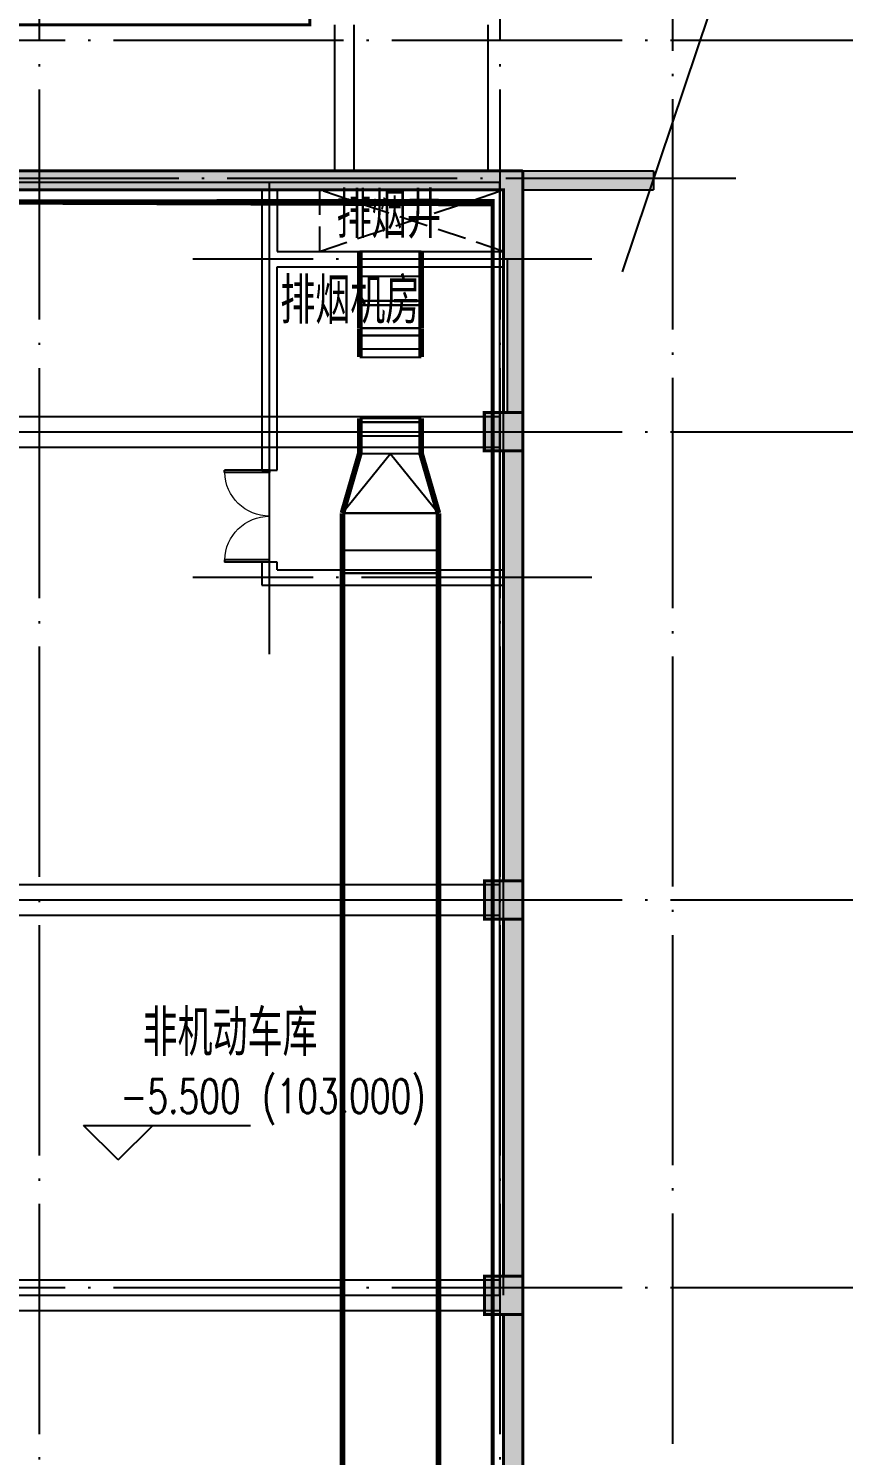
# Model space of a CAD drawing. Extents: x 290727 to 13733020, y 1731457 to 3643100.
# Drawn here: x 711922 to 722540, y 2156142 to 2174733 of the extents above; entities that cross this region are included whole.
import ezdxf

# ---------------------------------------------------------------- set-up
doc = ezdxf.new("R2010")
doc.units = 0
doc.header["$LTSCALE"] = 10
doc.header["$PDSIZE"] = 0.5
for name, pattern in [('DASH', [0.35, 0.25, -0.1]), ('DASHED', [0.75, 0.5, -0.25]), ('DOTE', [2.4200000000000004, 2, -0.2, 0.02, -0.2])]:
    doc.linetypes.add(name, pattern=pattern)
doc.layers.get('0').update_dxf_attribs({"linetype": 'CONTINUOUS'})
for name, color, linetype, true_color in [('1106', 7, 'CONTINUOUS', 0x89bf5f), ('2106', 7, 'CONTINUOUS', 0x64cfcf), ('2206', 7, 'CONTINUOUS', 0x3474d4)]:
    doc.layers.add(name, color=color, linetype=linetype, true_color=true_color)
for name, color, linetype in [('BEAM_DASH', 144, 'DASHED'), ('COLU', 2, 'CONTINUOUS'), ('COLUMN', 9, 'CONTINUOUS'), ('DIM_ELEV', 3, 'CONTINUOUS'), ('DIM_SYMB', 3, 'CONTINUOUS'), ('DOTE', 8, 'DOTE'), ('DUCT-排烟管', 2, 'CONTINUOUS'), ('DUCT-排烟管端线', 4, 'CONTINUOUS'), ('PUB_HATCH', 8, 'CONTINUOUS'), ('PUB_TEXT', 7, 'CONTINUOUS'), ('WALL', 255, 'CONTINUOUS'), ('WINDOW', 4, 'CONTINUOUS'), ('作业图', 4, 'CONTINUOUS'), ('文字', 4, 'CONTINUOUS'), ('板顶标高填充', 7, 'CONTINUOUS'), ('防火分区示意线', 4, 'CONTINUOUS'), ('防火分区线', 7, 'CONTINUOUS'), ('风井', 211, 'CONTINUOUS')]:
    doc.layers.add(name, color=color, linetype=linetype)
doc.layers.add('DIM_MODI', color=6, linetype='CONTINUOUS', plot=False)
doc.layers.get('0').off()
doc.styles.add('_TCH_DIM', font='SIMPLEX', dxfattribs={"bigfont": 'GBCBIG'})
doc.styles.add('HNSJY', font='HNSJY-07', dxfattribs={"width": 0.8, "bigfont": 'HNSJY-HZ'})

# ---------------------------------------------------------------- blocks, each defined once
blk = doc.blocks.new('A$C55C93FC2')
at = {"layer": 'DOTE', "linetype": 'DOTE', "ltscale": 150}
for p, q in [((235384.415015288, 127235.4713699026), (235384.4150152875, 12199.99773951061)), ((227134.4150152878, 76542.35001189262), (227134.4150152875, 12199.99773951061)), ((233134.4150152878, 76542.35001189262), (233134.4150152875, 12199.99773951061)), ((10299.45606850734, 48142.35001869965), (252290.8196143163, 48142.35001869965)), ((236210.9789424765, 46342.35000239545), (211736.0960728957, 46342.35000241501)), ((10299.45606850734, 43042.35001869965), (252290.8196143163, 43042.35001869965)), ((10299.45606850734, 36942.35001869872), (252290.8196143163, 36942.35001869779)), ((10299.45606850734, 31892.35001869779), (252290.8196143163, 31892.35001869872))]:
    blk.add_line(p, q, dxfattribs=at)
blk = doc.blocks.new('A$C26CF02E8')
at = {"layer": '风井', "linetype": 'DASH', "ltscale": 150}
for p, q in [((227565.0608087298, 46264.59262731951), (225165.0610024012, 47064.5926271705)), ((225165.0610024012, 46264.5926271705), (227565.0608086167, 47064.37720472086))]:
    blk.add_line(p, q, dxfattribs=at)
at = {"layer": '风井', "linetype": 'DASH', "ltscale": 150, "flags": 128}
blk.add_lwpolyline([(227565.0608087298, 46264.59262731951), (227565.0608086167, 47064.37720472086), (225165.0610024012, 47064.5926271705), (225165.0610024012, 46264.5926271705)], close=True, dxfattribs=at)
blk = doc.blocks.new('_FZH')
blk.add_lwpolyline([(-0.5, -0.5), (0.5, -0.5), (0.5, 0.5), (-0.5, 0.5)], close=True)
at = {"layer": 'PUB_HATCH'}
blk.add_solid([(-0.5, -0.5), (0.5, -0.5), (-0.5, 0.5), (0.5, 0.5)], dxfattribs=at)
blk = doc.blocks.new('$DorLib2D$00000002')
for p, q in [((-0.5, -1e-16), (-0.5000000000000007, 0.4875)), ((-0.4750000000000007, 0.4875), (-0.5000000000000007, 0.4875)), ((-0.475, 0), (-0.4750000000000007, 0.4875)), ((0.475, 0), (0.4750000000000007, 0.4875)), ((0.4750000000000007, 0.4875), (0.5000000000000007, 0.4875)), ((0.5, -1e-16), (0.5000000000000007, 0.4875)), ((-0.5, -1e-16), (-0.475, 0)), ((0.5, -1e-16), (0.475, 0))]:
    blk.add_line(p, q)
at = {"lineweight": 13}
for centre, start, end in [((-0.4875, 0), 0, 88.53071641864632), ((0.4875, 0), 91.46928358135372, 180)]:
    blk.add_arc(centre, 0.4875, start, end, dxfattribs=at)
blk = doc.blocks.new('车库建筑作业图')
at = {"layer": 'PUB_HATCH', "linetype": 'Continuous'}
for points in [[(711712.6561304727, 2172879.787105214), (711712.6561304727, 2172629.787105214), (715062.6561304828, 2172629.787105205), (715062.6561304834, 2172879.787105205)], [(715062.6561304834, 2172879.787105205), (715062.6561304827, 2172629.787105205), (718112.6559368278, 2172629.787105182), (718245.9892701558, 2172713.120438494), (718262.6559368114, 2172879.787105196)], [(718245.9892701558, 2172713.120438494), (718362.6559368282, 2172629.787105104), (720064.6072630502, 2172629.787105191), (720064.6072630509, 2172879.787105191), (718262.6559368114, 2172879.787105196)], [(718112.6559368111, 2171729.787105196), (718362.6559368111, 2171729.787105196), (718362.6559368282, 2172629.787105104), (718245.9892701558, 2172713.120438494), (718112.6559368278, 2172629.787105182)], [(718162.6559368111, 2169729.822146404), (718361.6026125425, 2169729.822146404), (718361.6026125425, 2169479.78712152), (718362.6559368111, 2169479.78712152), (718362.6559368111, 2171729.787105196), (718162.6559368111, 2171729.787105196)], [(718361.6026125425, 2169479.78712152), (718361.6026125425, 2169229.822146404), (718112.6559368111, 2169229.822146404), (718112.6559368111, 2167579.787105197), (718362.6559368111, 2167579.787105197), (718362.6559368111, 2169479.78712152)], [(718112.6559368111, 2163629.822146404), (718362.6419699918, 2163629.822146404), (718362.6419699918, 2163379.787121519), (718362.6559368111, 2163379.787121519), (718362.6559368111, 2167579.787105197), (718112.6559368111, 2167579.787105197)], [(718362.6419699918, 2163379.787121519), (718362.6419699918, 2163129.822146404), (718112.6559368111, 2163129.822146404), (718112.6559368111, 2158479.767726208), (718362.6559368111, 2158479.767726208), (718362.6559368111, 2163379.787121519)], [(718362.6559368084, 2157979.767726208), (718112.6559368129, 2157979.767726208), (718112.6559368261, 2155029.874026286), (718362.6419699918, 2155029.874026286), (718362.6419699917, 2154779.77235037), (718362.6559367873, 2154779.786317166)]]:
    blk.add_hatch(color=256, dxfattribs=at).paths.add_polyline_path(points)
at = {"layer": 'DIM_ELEV'}
for p, q in [((713090.3430754822, 2159992.631418541), (712640.3430754822, 2160442.631418541)), ((712640.3430754822, 2160442.631418541), (714815.3430754822, 2160442.631418541)), ((713090.3430754822, 2159992.631418541), (713540.3430754822, 2160442.631418541))]:
    blk.add_line(p, q, dxfattribs=at)
at = {"layer": 'DIM_MODI', "linetype": 'Continuous'}
for p, q in [((716162.5180851708, 2174779.753118694), (716162.5180851708, 2174360)), ((716162.5180851708, 2174360), (716162.5180851708, 2172879.787105218)), ((716162.5180851708, 2172879.787105218), (718362.6559368343, 2172879.787105215)), ((718362.6559368343, 2172879.787105215), (718362.6559368302, 2171306.967201795)), ((718362.6559368302, 2171306.967201795), (718362.6559367873, 2154779.133973392))]:
    blk.add_line(p, q, dxfattribs=at)
at = {"layer": 'DIM_SYMB', "linetype": 'Continuous'}
blk.add_lwpolyline([(722994.7508320379, 2181497.096688732), (721379.2657810071, 2176690.955629137), (721641.3205534338, 2176481.917207347), (721008.7595354212, 2176577.34601541), (721271.7342189929, 2176371.044370863), (719656.2491679621, 2171564.903311268)], dxfattribs=at)
blk.add_lwpolyline([(699841.3814320453, 2173960.561350688, 0, 0, 0), (699841.3814320453, 2173960.561350688, 0, 0, 0), (699841.3814320453, 2173960.561350688, 0, 0, 0), (718450.0177050959, 2173960.561350688, 120, 0, 0), (718900.0177050959, 2173960.561350688, 0, 0, 0)], format="xyseb", dxfattribs=at)
at = {"layer": 'DOTE', "linetype": 'Continuous', "ltscale": 150}
blk.add_line((715062.65613044, 2166579.787105131), (715062.6561304568, 2172729.78710521), dxfattribs=at)
at = {"layer": 'DOTE', "linetype": 'DOTE', "ltscale": 150}
for p, q in [((719262.6559367855, 2171729.787105182), (714062.6561304556, 2171729.787105197)), ((719262.6559367856, 2167579.787105176), (714062.6561304554, 2167579.787105191))]:
    blk.add_line(p, q, dxfattribs=at)
at = {"layer": 'WALL', "linetype": 'Continuous'}
for p, q in [((711712.6561303711, 2172879.787105197), (715062.6561304834, 2172879.787105205)), ((715062.6561304834, 2172879.787105205), (718262.6559368114, 2172879.787105196)), ((718262.6559368114, 2172879.787105196), (720064.6072630509, 2172879.787105191)), ((720064.6072630509, 2172879.787105191), (720064.6072630502, 2172629.787105191)), ((711712.6561303711, 2172629.787105197), (715062.6561304828, 2172629.787105205)), ((714962.6561306966, 2172629.787105189), (714962.6561304802, 2171729.787105205)), ((715062.6561304827, 2172629.787105205), (718112.6559368278, 2172629.787105182)), ((715162.6561304642, 2172629.787105188), (715162.6561304617, 2171829.787105219)), ((718112.6559368111, 2171729.787105196), (718112.6559368278, 2172629.787105182)), ((718362.6559368282, 2172629.787105104), (720064.6072630502, 2172629.787105191)), ((718362.6559368111, 2171729.787105196), (718362.6559368282, 2172629.787105104)), ((714962.6561304802, 2171729.787105205), (714962.6561304337, 2168979.787105269)), ((715162.6561304617, 2171829.787105219), (718112.6559368278, 2171829.787105211)), ((718162.6559367261, 2169729.822146484), (718162.6559368111, 2171729.787105196)), ((718362.6559368111, 2169479.78712152), (718362.6559368111, 2171729.787105196)), ((715162.6561304525, 2171629.787105245), (718112.6559368278, 2171629.787105237)), ((715162.656130406, 2168979.787105269), (715162.6561304525, 2171629.787105245)), ((718362.6559368111, 2167579.787105197), (718362.6559368111, 2169479.78712152)), ((718112.6559368111, 2167579.787105197), (718112.6559368375, 2169229.822146485)), ((714962.6561304337, 2168979.787105269), (715162.656130406, 2168979.787105269)), ((715162.6561304027, 2167779.787105268), (714962.6561304235, 2167779.787105269)), ((714962.6561304235, 2167779.787105269), (714962.6561304439, 2167479.787105163)), ((715162.6561304417, 2167679.787105213), (715162.6561304027, 2167779.787105268)), ((715162.6561304417, 2167679.787105213), (718112.6559368267, 2167679.787105205)), ((714962.6561304439, 2167479.787105163), (718112.6559368267, 2167479.787105154)), ((718112.6559368266, 2163629.822146485), (718112.6559368111, 2167579.787105197)), ((718362.6559368111, 2163379.787121519), (718362.6559368111, 2167579.787105197)), ((718362.655936829, 2158479.767726562), (718362.6559368111, 2163379.787121519)), ((718112.6559367803, 2158479.767726562), (718112.6559368044, 2163129.822146484)), ((718112.6559368231, 2155029.874025879), (718112.6559367989, 2157979.767726074)), ((718362.6559367873, 2154779.786317166), (718362.6559367875, 2157979.767726074))]:
    blk.add_line(p, q, dxfattribs=at)
at = {"layer": '文字', "linetype": 'Continuous'}
for p, q in [((715912.5180851708, 2172879.787105227), (715912.5180851731, 2174779.78710523)), ((717912.5180851708, 2172879.787105225), (717912.5180851731, 2174779.787105228))]:
    blk.add_line(p, q, dxfattribs=at)
at = {"layer": '防火分区示意线', "linetype": 'DASH', "ltscale": 300, "const_width": 50}
blk.add_lwpolyline([(693218.8163086402, 2141979.785488359), (737068.6654088806, 2141979.786447389), (737068.6654088806, 2146879.786456148), (734768.6654088786, 2146879.786456209), (734768.6654088786, 2151979.804187225), (728868.8763320051, 2151980.053852474), (728868.977855676, 2155429.790875652), (724735.8162818985, 2155429.790875647), (724735.8162819011, 2154379.827110033), (717968.9451725932, 2154379.097874883), (717968.9451726403, 2172479.787244214), (707018.9453662757, 2172479.787244226), (704382.2892358059, 2172479.787244233), (700818.8073209634, 2172479.787244258), (700818.8073210055, 2171579.787244227), (698668.8073209748, 2171579.787244237), (698668.8073209695, 2157679.787260593), (695641.2892358119, 2157679.787260554), (695568.6654088564, 2157679.787260544), (695568.6654088632, 2146879.786456267), (693218.8163086403, 2146879.786456267)], close=True, dxfattribs=at)
at = {"layer": '防火分区线', "linetype": 'Continuous', "flags": 128}
blk.add_lwpolyline([(692812.5270728332, 2141579.785340612), (737512.3761730735, 2141579.786317138), (737512.3761730735, 2147279.786317138), (735162.3761730716, 2147279.786317199), (735162.3761730716, 2152379.787121522), (729262.5988676308, 2152380.036786273), (729262.7003917999, 2155829.790736655), (724212.3761730104, 2155829.786719175), (724212.376173013, 2154779.786719335), (718362.6559367873, 2154779.133973392), (718362.6559368343, 2172879.787105215), (707012.6561304692, 2172879.787105227), (704376, 2172879.787105235), (700412.5180851376, 2172879.787105262), (700412.5180851797, 2171979.787105231), (698262.5180851679, 2171979.78710524), (698262.5180851626, 2158079.787121589), (695634.9999999998, 2158079.787121555), (695362.3761731305, 2158079.787121519), (695162.3761730491, 2158079.787121582), (695162.376173056, 2147279.786317268), (692812.5270728333, 2147279.786317268)], close=True, dxfattribs=at)
at = {"layer": 'COLUMN', "linetype": 'Continuous', "xscale": 500, "yscale": 500, "zscale": 500, "rotation": 270}
for p in [(718111.6026125425, 2169479.822146404), (718112.6419699918, 2163379.822146404), (718112.6559368086, 2158229.767726208)]:
    blk.add_blockref('_FZH', p, dxfattribs=at)
at = {"layer": 'WINDOW', "linetype": 'Continuous', "xscale": -1200, "yscale": 1200, "zscale": 1200, "rotation": 90}
blk.add_blockref('$DorLib2D$00000002', (715062.656130471, 2168379.787105344), dxfattribs=at)
at = {"layer": '文字', "linetype": 'Continuous'}
for name, p in [('A$C26CF02E8', (490547.5951281805, 2125565.197012566)), ('A$C55C93FC2', (484928.2411151752, 2126437.437102827))]:
    blk.add_blockref(name, p, dxfattribs=at)
at = {"layer": 'PUB_TEXT', "style": '_TCH_DIM', "width": 0.7058823529411765}
for s, p in [('(103.000)', (714965.3430754822, 2160600.131418541)), ('-5.500', (713120.3430754822, 2160600.131418541))]:
    blk.add_text(s, height=446.25, dxfattribs=at).set_placement(p)
at = {"layer": '文字', "linetype": 'Continuous', "style": 'HNSJY', "width": 0.8}
for s, p in [('排烟井', (715935, 2172001.574482087)), ('排烟机房', (715202.7550250124, 2170886.108080459, -1.875e-06)), ('非机动车库', (713408.3929674849, 2161347.488812191))]:
    blk.add_text(s, height=599.9999999999998, dxfattribs=at).set_placement(p)
blk = doc.blocks.new('人防-l')
at = {"layer": '2106'}
for points in [[(870253.4094224663, -963633.7437025621), (869753.4094224663, -963633.7437025621), (869753.4094224663, -964133.7437025621), (870253.4094224663, -964133.7437025621)], [(870254.4094224663, -969733.7437025621), (869754.4094224663, -969733.7437025621), (869754.4094224663, -970233.7437025621), (870254.4094224663, -970233.7437025621)], [(870254.4094224663, -974883.7437025621), (869754.4094224663, -974883.7437025621), (869754.4094224663, -975383.7437025621), (870254.4094224663, -975383.7437025621)]]:
    blk.add_hatch(color=0, dxfattribs=at).paths.add_polyline_path(points)
at = {"color": 0}
for p, q in [((863355.0344224663, -960633.7437025621), (869954.4094224663, -960633.7437025621)), ((869954.4094224663, -963883.7437025621), (869954.4094224663, -960633.7437025621)), ((863354.4094224663, -963883.7437025621), (869954.4094224663, -963883.7437025621)), ((869954.4094224663, -969983.7437025621), (869954.4094224663, -963883.7437025621)), ((863354.4094224663, -969983.7437025621), (869954.4094224663, -969983.7437025621)), ((869954.4094224663, -975133.7437025621), (869954.4094224663, -969983.7437025621)), ((863354.4094224663, -975133.7437025621), (869954.4094224663, -975133.7437025621))]:
    blk.add_line(p, q, dxfattribs=at)
for p in [(869954.4094224663, -960633.7437025621), (869954.4094224663, -963883.7437025621), (869954.4094224663, -969983.7437025621), (869954.4094224663, -975133.7437025621)]:
    blk.add_point(p, dxfattribs=at)
at = {"layer": '1106', "color": 0}
for p, q in [((863354.9719224663, -960483.7437025621), (870254.4094224663, -960483.7437025621)), ((870254.4094224663, -963883.7437025621), (870254.4094224663, -960483.7437025621)), ((863105.0344224663, -960733.7437025621), (870004.4094224663, -960733.7437025621)), ((870004.4094224663, -963883.7437025621), (870004.4094224663, -960733.7437025621)), ((870004.4094224663, -969983.7437025621), (870004.4094224663, -963883.7437025621)), ((870254.4094224663, -969983.7437025621), (870254.4094224663, -963883.7437025621)), ((870004.4094224663, -975133.7437025621), (870004.4094224663, -969983.7437025621)), ((870254.4094224663, -975133.7437025621), (870254.4094224663, -969983.7437025621))]:
    blk.add_line(p, q, dxfattribs=at)
at = {"layer": '2106', "color": 0, "linetype": 'Continuous'}
for points in [[(870253.4094224663, -963633.7437025621), (869753.4094224663, -963633.7437025621), (869753.4094224663, -964133.7437025621), (870253.4094224663, -964133.7437025621)], [(870254.4094224663, -969733.7437025621), (869754.4094224663, -969733.7437025621), (869754.4094224663, -970233.7437025621), (870254.4094224663, -970233.7437025621)], [(870254.4094224663, -974883.7437025621), (869754.4094224663, -974883.7437025621), (869754.4094224663, -975383.7437025621), (870254.4094224663, -975383.7437025621)]]:
    blk.add_lwpolyline(points, close=True, dxfattribs=at)
at = {"layer": '2206', "color": 0}
for p, q in [((863354.4094224663, -963683.7437025621), (869954.4094224663, -963683.7437025621)), ((863354.4094224663, -963683.7437025621), (869954.4094224663, -963683.7437025621)), ((863354.4094224663, -964083.7437025621), (869954.4094224663, -964083.7437025621)), ((863354.4094224663, -969783.7437025621), (869954.4094224663, -969783.7437025621)), ((863354.4094224663, -969783.7437025621), (869954.4094224663, -969783.7437025621)), ((863354.4094224663, -970183.7437025621), (869954.4094224663, -970183.7437025621)), ((863354.4094224663, -974933.7437025621), (869954.4094224663, -974933.7437025621)), ((863354.4094224663, -974933.7437025621), (869954.4094224663, -974933.7437025621)), ((863354.4094224663, -975333.7437025621), (869954.4094224663, -975333.7437025621))]:
    blk.add_line(p, q, dxfattribs=at)
blk = doc.blocks.new('A$C7FBF512A')
at = {"layer": 'DUCT-排烟管', "color": 0, "linetype": 'Continuous'}
for q in [(210439.0583658942, -98010.38655609125), (211689.0583658942, -98010.38655609125)]:
    blk.add_line((211064.0583659003, -97235.38655609125), q, dxfattribs=at)
at = {"layer": 'DUCT-排烟管', "color": 0, "const_width": 75}
for points in [[(210664.058365891, -94599.40900866594), (210664.058365891, -94599.60900866147)], [(210664.058365891, -94599.80900866678), (210664.0583658929, -94921.98860526225)], [(211464.058365891, -94599.60900866147), (211464.058365891, -94599.40900866594)], [(211464.0583658929, -94921.98860525759), (211464.058365891, -94599.80900866212)], [(210664.058365891, -95242.18860525964), (210664.058365891, -94922.18860525964)], [(211464.058365891, -94922.18860525964), (211464.058365891, -95242.18860525964)], [(210664.0583658924, -95874.0126374755), (210664.0583658924, -95694.0126374755)], [(211464.0583658924, -95694.0126374755), (211464.0583658924, -95874.0126374755)], [(210664.0583658919, -95874.21263747523), (210664.0583658919, -95975.91447324771)], [(211464.0583658919, -95975.91447324771), (211464.0583658919, -95874.21263747523)], [(210664.0583658845, -96776.11447325163), (210664.0583658849, -96825.35296965344)], [(210664.0583658924, -97005.5529696499), (210664.0583658924, -96825.5529696499)], [(211464.0583658849, -96825.35296964599), (211464.0583658845, -96776.11447324418)], [(211464.0583658924, -96825.5529696499), (211464.0583658924, -97005.5529696499)], [(210664.0583658859, -97005.7529696743), (210664.0583659003, -97235.18655611714)], [(211464.0583659003, -97235.18655606685), (211464.0583658859, -97005.75296962401)]]:
    blk.add_lwpolyline(points, dxfattribs=at)
at = {"layer": 'DUCT-排烟管', "color": 0, "linetype": 'Continuous', "const_width": 75}
for points in [[(210664.0583658938, -95242.38860525982), (210664.0583658938, -95300.93035838148)], [(210664.0583658939, -95601.13035838213), (210664.0583658938, -95301.13035838213)], [(211464.0583658938, -95300.93035838148), (211464.0583658938, -95242.38860525982)], [(211464.0583658938, -95301.13035838166), (211464.0583658939, -95601.13035838166)], [(210664.058365891, -95604.94210250443), (210664.058365891, -95693.81263747532)], [(211464.058365891, -95693.81263747532), (211464.058365891, -95604.94210250443)], [(210664.0583659003, -97235.38655609125), (210439.0583658942, -98010.38655609125)], [(211464.0583659003, -97235.38655609125), (211689.0583658942, -98010.38655609125)], [(210439.0583658942, -98010.58655609144), (210439.0583658942, -98492.8575923848)], [(211689.0583658942, -98492.8575923848), (211689.0583658942, -98010.58655609144)], [(210439.0583658944, -98792.85759238526), (210439.0583658942, -98492.85759238526)], [(211689.0583658942, -98492.8575923848), (211689.0583658944, -98792.8575923848)], [(210439.0583658942, -98792.8575923848), (210439.0583658942, -111723.7042035842)], [(211689.0583658942, -111723.7042035842), (211689.0583658942, -98792.8575923848)]]:
    blk.add_lwpolyline(points, dxfattribs=at)
at = {"layer": 'DUCT-排烟管端线', "color": 0}
for p, q in [((211464.058365891, -94599.40900866594), (210664.058365891, -94599.40900866594)), ((210664.058365891, -94599.60900866147), (211464.058365891, -94599.60900866147)), ((211464.058365891, -94599.80900866212), (210664.058365891, -94599.80900866678)), ((210664.0583658929, -94921.98860526225), (211464.0583658929, -94921.98860525759)), ((210664.058365891, -94922.18860525964), (211464.058365891, -94922.18860525964)), ((210664.058365891, -95242.18860525964), (211464.058365891, -95242.18860525964)), ((211464.0583658924, -95694.0126374755), (210664.0583658924, -95694.0126374755)), ((211464.0583658924, -95874.0126374755), (210664.0583658924, -95874.0126374755)), ((211464.0583658919, -95874.21263747523), (210664.0583658919, -95874.21263747523)), ((210664.0583658919, -95975.91447324771), (211464.0583658919, -95975.91447324771)), ((211464.0583658845, -96776.11447324418), (210664.0583658845, -96776.11447325163)), ((210664.0583658849, -96825.35296965344), (211464.0583658849, -96825.35296964599)), ((211464.0583658924, -96825.5529696499), (210664.0583658924, -96825.5529696499)), ((211464.0583658924, -97005.5529696499), (210664.0583658924, -97005.5529696499)), ((211464.0583658859, -97005.75296962401), (210664.0583658859, -97005.7529696743)), ((210664.0583659003, -97235.18655611714), (211464.0583659003, -97235.18655606685))]:
    blk.add_line(p, q, dxfattribs=at)
at = {"layer": 'DUCT-排烟管端线', "color": 0, "linetype": 'Continuous'}
for p, q in [((211464.0583658938, -95242.38860525982), (210664.0583658938, -95242.38860525982)), ((210664.0583658938, -95300.93035838148), (211464.0583658938, -95300.93035838148)), ((211464.0583658938, -95301.13035838166), (210664.0583658938, -95301.13035838213)), ((211464.0583658939, -95601.13035838166), (210664.0583658939, -95601.13035838213)), ((211464.058365891, -95604.94210250443), (210664.058365891, -95604.94210250443)), ((210664.058365891, -95693.81263747532), (211464.058365891, -95693.81263747532)), ((211464.0583659003, -97235.38655609125), (210664.0583659003, -97235.38655609125)), ((210439.0583658942, -98010.38655609125), (211689.0583658942, -98010.38655609125)), ((211689.0583658942, -98010.58655609144), (210439.0583658942, -98010.58655609144)), ((210439.0583658942, -98492.85759238526), (211689.0583658942, -98492.8575923848)), ((210439.0583658942, -98492.8575923848), (211689.0583658942, -98492.8575923848)), ((210439.0583658944, -98792.85759238526), (211689.0583658944, -98792.8575923848)), ((211689.0583658942, -98792.8575923848), (210439.0583658942, -98792.8575923848))]:
    blk.add_line(p, q, dxfattribs=at)
blk = doc.blocks.new('梁图-10.22')
at = {"layer": 'BEAM_DASH', "color": 0, "lineweight": 18}
for p, q in [((-1392875.229177306, 213907.8965630573), (-1399024.229177306, 213907.8965630573)), ((-1399024.229177306, 213507.8965630592), (-1392875.229177306, 213507.8965630592)), ((-1392874.229177306, 207807.8965630592), (-1399024.229177306, 207807.8965630592)), ((-1399024.229177306, 207407.8965630592), (-1392874.229177306, 207407.8965630592)), ((-1392874.229177306, 202657.8965630527), (-1398974.229177306, 202657.8965630527)), ((-1398974.229177306, 202257.8965630527), (-1392874.229177306, 202257.8965630527))]:
    blk.add_line(p, q, dxfattribs=at)
at = {"layer": 'COLU', "color": 0, "const_width": 40}
for points in [[(-1392375.229177306, 213957.8965630447), (-1392875.229177306, 213957.8965630447), (-1392875.229177306, 213457.8965630578), (-1392375.229177306, 213457.8965630583)], [(-1392374.229177306, 207857.8965630508), (-1392874.229177306, 207857.8965630508), (-1392874.229177306, 207357.8965630592), (-1392374.229177306, 207357.8965630592)], [(-1392374.229177306, 202707.8965630503), (-1392874.229177306, 202707.8965630499), (-1392874.229177306, 202207.8965630573), (-1392374.229177306, 202207.8965630573)]]:
    blk.add_lwpolyline(points, close=True, dxfattribs=at)
at = {"layer": 'WALL', "color": 0, "const_width": 40}
for points in [[(-1399273.644937275, 217107.8965630806), (-1399274.161244022, 219007.9473443092), (-1395149.229177306, 219007.9473443092), (-1395149.229177306, 219257.9473443078), (-1399724.229177306, 219257.9473443078)], [(-1392374.229177306, 217107.8965630592), (-1399023.604177306, 217107.8965630592)], [(-1392374.229177306, 213957.8965630867), (-1392374.229177306, 217107.8965630592)], [(-1399023.604177306, 216857.8965630261), (-1392624.229177306, 216857.8965630257), (-1392624.229177306, 213957.8965630573)], [(-1392624.229177306, 213457.8965630005), (-1392624.229177306, 207857.8965630587)], [(-1392374.229177306, 207857.8965631151), (-1392374.229177306, 213457.8965630583)], [(-1392624.229177306, 207357.8965630056), (-1392624.229177306, 202707.8965630527)], [(-1392374.229177306, 202707.8965631048), (-1392374.229177306, 207357.8965630592)], [(-1392624.215972821, 202207.8965630205), (-1392624.060163415, 199257.9473443078)], [(-1392374.060163068, 199257.9473443404), (-1392374.215972473, 202207.8965630573)]]:
    blk.add_lwpolyline(points, dxfattribs=at)
at = {"layer": '板顶标高填充', "color": 0, "linetype": 'Continuous', "flags": 128}
blk.add_lwpolyline([(-1415574.358638475, 202307.9010291207), (-1415574.358638475, 196607.9572677203), (-1409674.366092016, 196607.9578678985), (-1409674.353403189, 199007.9558842648), (-1402674.366092032, 199007.9558842778), (-1402674.341701758, 196607.9529138482), (-1396774.372617102, 196607.9529090677), (-1396774.365359594, 191507.9558843481), (-1394374.366092016, 191507.9559608847), (-1394374.366092019, 196607.8979828651), (-1388473.988168803, 196607.5607833453), (-1388473.886607545, 199007.5333850849), (-1392374.086328241, 199007.303540457), (-1392374.086328326, 217107.956672085), (-1406024.085691125, 217105.4941658927), (-1406024.519101477, 219007.9498570692), (-1412574.224179859, 219007.9498570692), (-1412574.223027343, 202307.9566885442), (-1415574.358638475, 202307.9010291207)], dxfattribs=at)

msp = doc.modelspace()

# ---------------------------------------------------------------- block references
at = {"layer": '作业图', "color": 8, "linetype": 'ByBlock', "extrusion": (8.375082255434633e-20, 6.906956049514209e-07, 0.9999999999997616)}
msp.add_blockref('梁图-10.22', (2110736.317229423, 1955771.835862295, -0.471097132047975), dxfattribs=at)
at = {"layer": '作业图', "linetype": 'Continuous'}
msp.add_blockref('车库建筑作业图', (0, 0), dxfattribs=at)
at = {"layer": '作业图', "color": 8, "linetype": 'ByBlock'}
msp.add_blockref('人防-l', (-151892.3437962893, 3133363.476128358), dxfattribs=at)
at = {"layer": '文字', "color": 8}
msp.add_blockref('A$C7FBF512A', (505573.5976677537, 2266429.196113881), dxfattribs=at)

doc.saveas('drawing.dxf')
